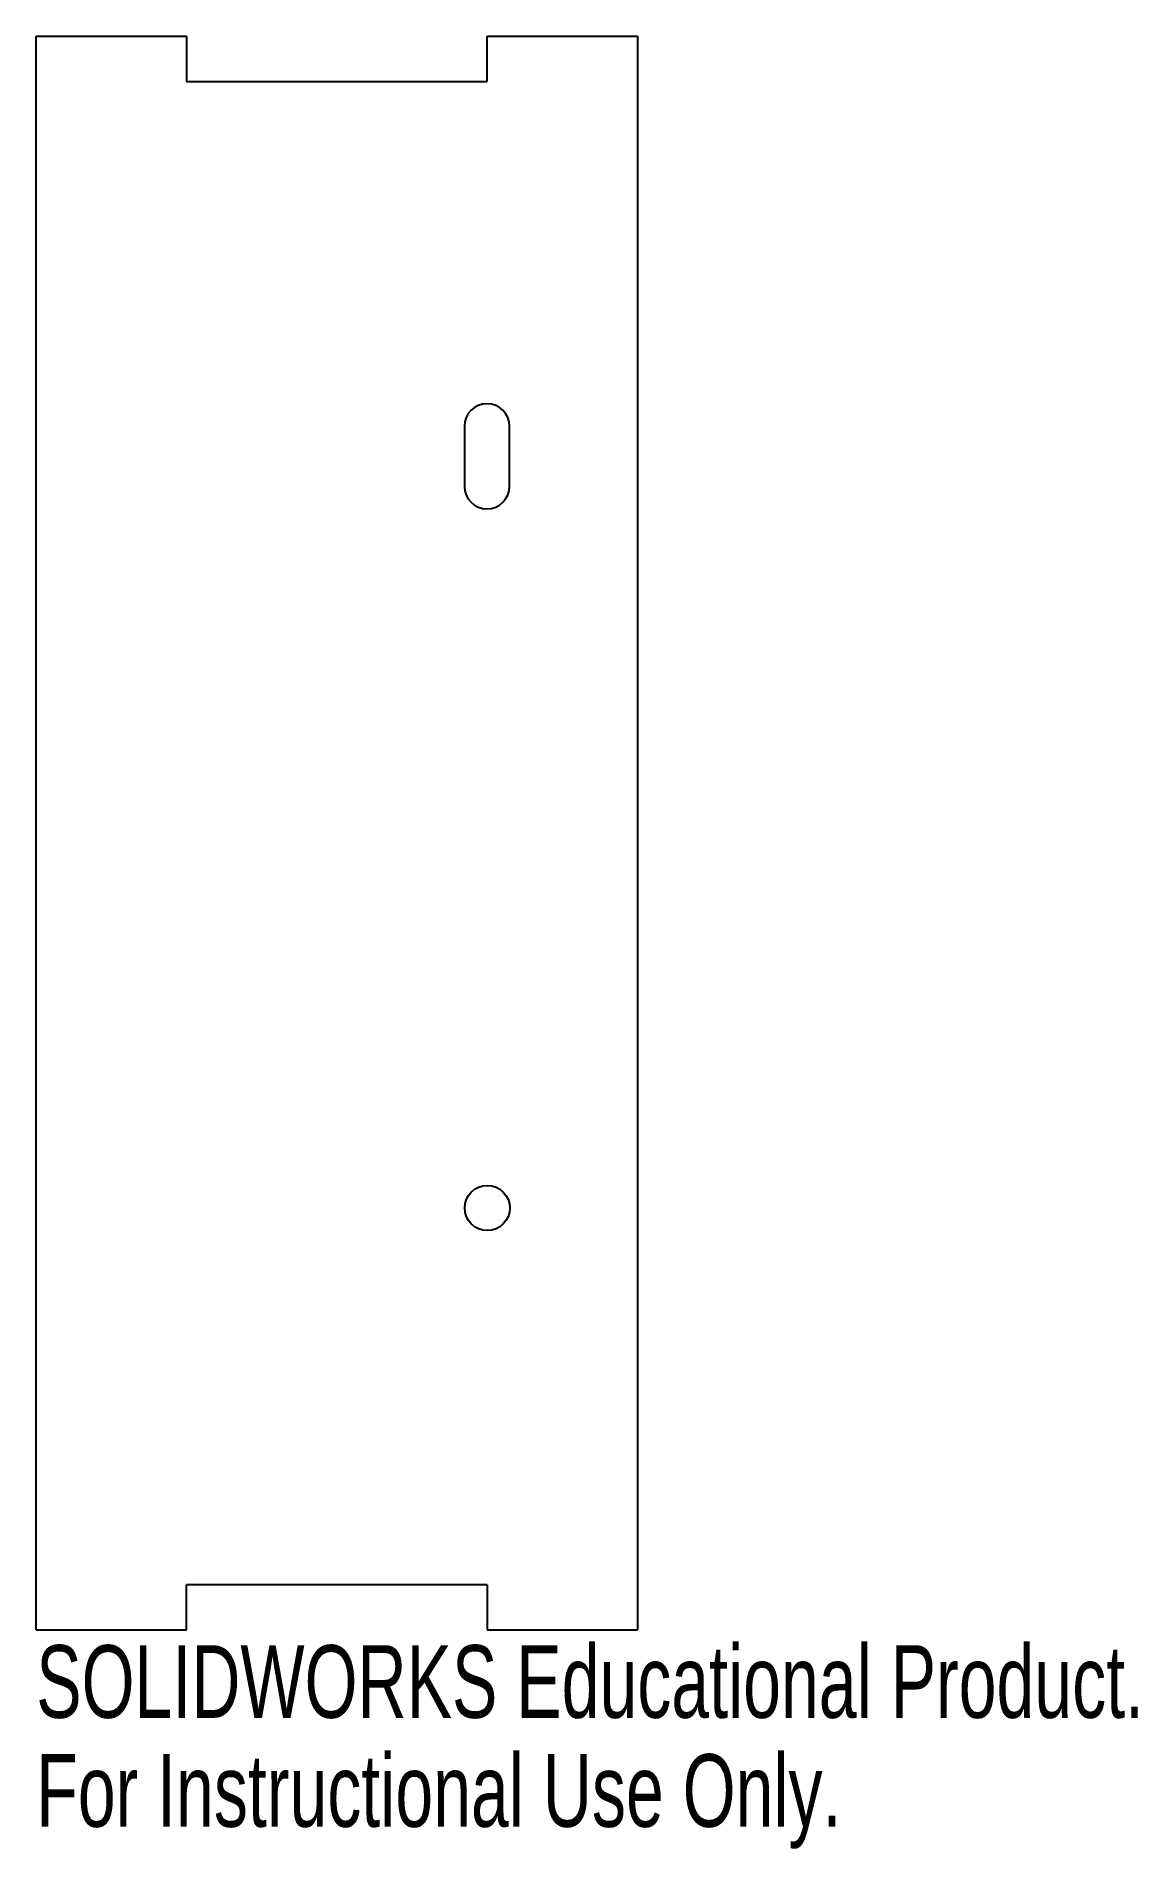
# Model space of a CAD drawing. Header units: millimetres. Extents: x 0 to 73, y -118 to 3.
import ezdxf

# ---------------------------------------------------------------- set-up
doc = ezdxf.new("R2010")
doc.units = ezdxf.units.MM
doc.styles.add('SLDTEXTSTYLE0', font='TXT', dxfattribs={"width": 0.7})

msp = doc.modelspace()

# ---------------------------------------------------------------- linework, layer by layer
at = {"color": 7, "linetype": 'Continuous', "lineweight": 25}
for p, q in [((0, 3), (10, 3)), ((0, -103), (0, 3)), ((10, 3), (10, 0)), ((30, 3), (40, 3)), ((30, 0), (30, 3)), ((40, 3), (40, -103)), ((10, 0), (30, 0)), ((28.48, -22.94), (28.48, -26.94)), ((31.48, -26.94), (31.48, -22.94)), ((10, -103), (10, -100)), ((30, -100), (10, -100)), ((30, -100), (30, -103)), ((0, -103), (10, -103)), ((30, -103), (40, -103))]:
    msp.add_line(p, q, dxfattribs=at)
msp.add_circle((30, -74.94), 1.5, dxfattribs=at)
for centre, start, end in [((29.98, -22.94), 0, 180), ((29.98, -26.94), 180, 0)]:
    msp.add_arc(centre, 1.5, start, end, dxfattribs=at)

# ---------------------------------------------------------------- texts
at = {"color": 7, "linetype": 'Continuous', "char_height": 4.8336, "attachment_point": 1, "style": 'SLDTEXTSTYLE0'}
for s, insert in [('SOLIDWORKS Educational Product.', (0, -104.02)), ('For Instructional Use Only.', (0, -111.27))]:
    msp.add_mtext(s, dxfattribs=dict(at, insert=insert))

doc.saveas('drawing.dxf')
